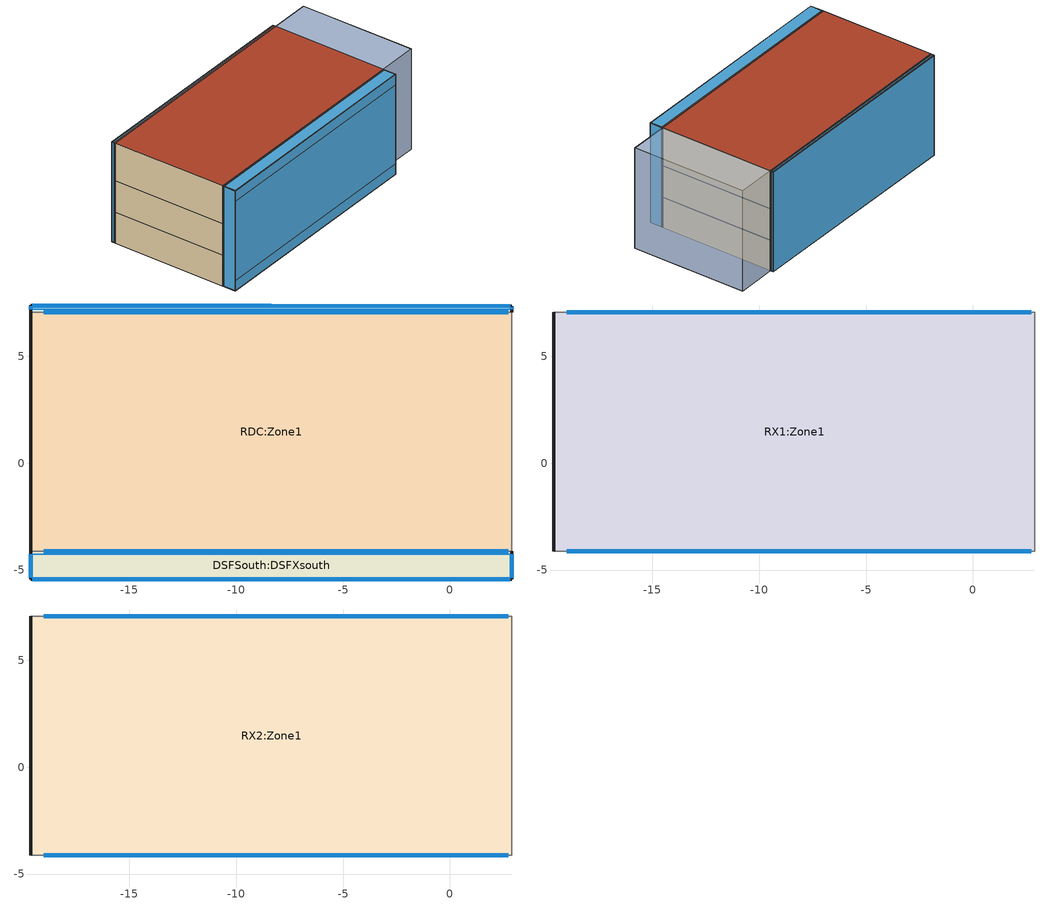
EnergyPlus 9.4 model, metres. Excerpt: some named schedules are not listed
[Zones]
DSFNorth:DSFXnorth
 floor ground (Project ground floor uninsulated STON): 2.89,7.06 -19.61,7.06 -19.61,7.41 2.89,7.36 z0
 wall outside (Project alu window frame insulated): 2.89,7.06 2.89,7.36 -19.61,7.41 -19.61,7.06 z0:9.91
 wall to RX2:Zone1 (DSF_int_south_wall_Rev): -19.61,7.06 2.89,7.06 z6.15:9.91
 wall to RX1:Zone1 (DSF_int_south_wall_Rev): -19.61,7.06 2.89,7.06 z3.04:6.15
 wall to RDC:Zone1 (DSF_int_south_wall_Rev): -19.61,7.06 2.89,7.06 z0:3.04
 window inside (DSF_int_south_glazing - 1001): -19.01,7.06 2.74,7.06 z7.46:8.92; -19.01,7.06 2.74,7.06 z4.36:5.81; -19.01,7.06 2.74,7.06 z1.25:2.7
 window (DSF_ext_north_glazing - 1003): 2.84,7.36 -19.56,7.41 / -19.61,7.36 -19.61,7.21 / 2.89,7.21 2.89,7.31 z0.05:9.86
 door inside (DSF_int_south_wall_Rev): -19.01,7.06 2.74,7.06 z6.45:7.46; -19.01,7.06 2.74,7.06 z8.92:9.26; -19.01,7.06 2.74,7.06 z3.34:4.35; -19.01,7.06 2.74,7.06 z5.82:6.15; -19.01,7.06 2.74,7.06 z0.23:1.24; -19.01,7.06 2.74,7.06 z2.71:3.04
 roof outside (Project roof uninsulated STON): -19.61,7.06 2.89,7.06 2.89,7.36 -19.61,7.41 z9.91
 skylight (DSF_ext_north_glazing - 1003): -19.56,7.21 2.84,7.21 2.84,7.31 -19.56,7.31 z9.91
DSFSouth:DSFXsouth
 floor ground (Project ground floor uninsulated STON): 2.89,-5.42 -19.61,-5.42 -19.61,-4.12 2.89,-4.12 z0
 wall outside (Project alu window frame insulated): -19.61,-4.12 -19.61,-5.42 2.89,-5.42 2.89,-4.12 z0:9.91
 wall to RX2:Zone1 (DSF_int_south_wall_Rev): 2.89,-4.12 -19.61,-4.12 z6.15:9.91
 wall to RX1:Zone1 (DSF_int_south_wall_Rev): 2.89,-4.12 -19.61,-4.12 z3.04:6.15
 wall to RDC:Zone1 (DSF_int_south_wall_Rev): 2.89,-4.12 -19.61,-4.12 z0:3.04
 window inside (DSF_int_south_glazing - 1001): 2.74,-4.12 -19.01,-4.12 z7.46:8.92; 2.74,-4.12 -19.01,-4.12 z4.36:5.81; 2.74,-4.12 -19.01,-4.12 z1.25:2.7
 window (DSF_ext_south_glazing - 1002): 2.89,-5.37 2.89,-4.27 / -19.61,-4.27 -19.61,-5.37 z0.05:9.86; -19.56,-5.42 2.84,-5.42 z1.05:8.86; -19.56,-5.42 2.84,-5.42 z0.05:1.05; -19.56,-5.42 2.84,-5.42 z8.86:9.86
 door inside (DSF_int_south_wall_Rev): 2.74,-4.12 -19.01,-4.12 z6.45:7.46; 2.74,-4.12 -19.01,-4.12 z8.92:9.26; 2.74,-4.12 -19.01,-4.12 z3.34:4.35; 2.74,-4.12 -19.01,-4.12 z5.82:6.15; 2.74,-4.12 -19.01,-4.12 z0.23:1.24; 2.74,-4.12 -19.01,-4.12 z2.71:3.04
 roof outside (Project roof uninsulated STON): -19.61,-5.42 2.89,-5.42 2.89,-4.12 -19.61,-4.12 z9.91
 skylight (DSF_ext_south_glazing - 1002): -19.56,-5.37 2.84,-5.37 2.84,-4.27 -19.56,-4.27 z9.91
RDC:Zone1
 floor ground (Project ground floor uninsulated STON): 2.89,-4.12 -19.61,-4.12 -19.61,7.06 2.89,7.06 z0
 wall outside (Project Wall uninsulated STON): -19.61,7.06 -19.61,-4.12 z0:3.04
 wall adiabatic (DSF_int_south_wall): 2.89,-4.12 2.89,7.06 z0:3.04
RX1:Zone1
 floor to RDC:Zone1 (Project intermediate floor): 2.89,-4.12 -19.61,-4.12 -19.61,7.06 2.89,7.06 z3.04
 wall outside (Project Wall uninsulated STON): -19.61,7.06 -19.61,-4.12 z3.04:6.15
 wall adiabatic (DSF_int_south_wall): 2.89,-4.12 2.89,7.06 z3.04:6.15
RX2:Zone1
 floor to RX1:Zone1 (Project intermediate floor): 2.89,-4.12 -19.61,-4.12 -19.61,7.06 2.89,7.06 z6.15
 wall outside (Project Wall uninsulated STON): -19.61,7.06 -19.61,-4.12 z6.15:9.91
 wall adiabatic (DSF_int_south_wall): 2.89,-4.12 2.89,7.06 z6.15:9.91
 roof outside (Project roof uninsulated STON): -19.61,-4.12 2.89,-4.12 2.89,7.06 -19.61,7.06 z9.91
shading: 2.89,7.06 2.89,-4.12 / 2.89,-4.12 6.8,-4.12 / 6.8,-4.12 6.8,7.06 / 6.8,7.06 2.89,7.06 z0:9.91; 2.89,-4.12 6.8,-4.12 6.8,7.06 2.89,7.06 z9.91; 6.8,-4.12 2.89,-4.12 2.89,7.06 6.8,7.06 z0
[Site:Location]
STON V5 DSF N+S (01-01:31-12)  (01-01:31-12): Latitude=44.83; Longitude=-0.68; Time Zone=1; Elevation {m}=61
[Site:GroundTemperature:BuildingSurface]
18, 18, 18, 18, 18, 18, 18, 18, 18, 18, 18, 18
[Site:GroundTemperature:Deep]
14, 14, 14, 14, 14, 14, 14, 14, 14, 14, 14, 14
[Site:GroundTemperature:Shallow]
14, 14, 14, 14, 14, 14, 14, 14, 14, 14, 14, 14
[Site:GroundTemperature:FCfactorMethod]
January FCfactorMethod ground temperature {C}=6.58; Februry FCfactorMethod ground temperature {C}=7.82; March FCfactorMethod ground temperature {C}=10.24; April FCfactorMethod ground temperature {C}=12.54; May FCfactorMethod ground temperature {C}=16.88; June FCfactorMethod ground temperature {C}=19.16; July FCfactorMethod ground temperature {C}=19.79; August FCfactorMethod ground temperature {C}=18.63; September FCfactorMethod ground temperature {C}=15.96; October FCfactorMethod ground temperature {C}=12.62; November FCfactorMethod ground temperature {C}=9.34; December FCfactorMethod ground temperature {C}=7.17
[Site:GroundReflectance]
0.2, 0.2, 0.2, 0.2, 0.2, 0.2, 0.2, 0.2, 0.2, 0.2, 0.2, 0.2
[Site:GroundReflectance:SnowModifier]
2, 2
[SizingPeriod:DesignDay] Day of Month=15; Humidity Condition Type=WetBulb; Barometric Pressure {N/M**2}=100594.3; Wind Direction {Degrees N=0, S=180}=0; Rain Indicator=No; Snow on ground indicator=No
Name | Month | Day Type -- used for schedules | Maximum Dry-Bulb Temperature {C} | Daily Dry-Bulb Temperature Range {C} | Wetbulb at Maximum Dry-Bulb{C} | Wind Speed {m/s} | Daylight Savings Time Indicator | Solar Model Indicator | Clearness {0.0 to 1.2} | Max Dry-Bulb {C} | Daily Temp Range {C} | Wet-Bulb at Max {C} | Wind Speed {M/Sec} | Clearness {0.0 to 1.2} - gives no sun (but does include long wave radiant heat exchange with sky)
Summer Design Day in STON V5 DSF N+S (01-01:31-12) Juil | 7 | SummerDesignDay | 32.8 | 11 | 21.3 | 0 | Yes | ASHRAEClearSky | 0.98
Winter Design Day in STON V5 DSF N+S (01-01:31-12) | 1 | WinterDesignDay |  |  |  |  | No |  |  | -3.8 | 0 | -3.8 | 12.6 | 0
[Building]
Building: North Axis=0; Terrain=Suburbs; Loads Convergence Tolerance=.04; Temperature Convergence Tolerance=.4; Solar Distribution=FullInteriorAndExterior; Maximum number of warmup days=25; Minimum number of warmup days=6
[Construction]
Project intermediate floor: Concrete cast - dense_.3
Project roof uninsulated STON: Project cast concrete lightweight_.2, Standard insulation_.0305
DSF_int_south_wall: Wall_insulation_.1, Wall_.2
DSF_int_south_wall_Rev: Wall_.2, Wall_insulation_.1
Project Wall uninsulated STON: Project medium concrete block_.058
Project ground floor uninsulated STON: Project cast concrete lightweight_.19
Project alu window frame insulated: Aluminium_.002, Polyvinylchloride(PVC) - ISO 10456_.037, Aerated Concrete Slab_.002
DSF_int_south_glazing - 1001: Simple DSF_int_south_glazing - 1001
DSF_ext_south_glazing - 1002: Simple DSF_ext_south_glazing - 1002
DSF_ext_north_glazing - 1003: Simple DSF_ext_north_glazing - 1003
[Material] Roughness=Rough
Name | Thickness {m} | Conductivity {w/m-K} | Density {kg/m3} | Specific Heat {J/kg-K} | Thermal Emittance | Solar Absorptance | Visible Absorptance
Concrete cast - dense_.3 | .3 | 1.7 | 2200 | 840 | 0.9 | 0.6 | 0.6
Project cast concrete lightweight_.2 | .2 | .38 | 1200 | 1000 | .9 | .6 | .6
Standard insulation_.0305 | .0305 | 0.04 | 12 | 840 | 0.9 | 0.7 | 0.7
Wall_insulation_.1 | .1 | .04 | 12 | 840 | .9 | .7 | .7
Wall_.2 | .2 | .51 | 1400 | 1000 | .9 | .6 | .6
Project medium concrete block_.058 | .058 | .51 | 1400 | 1000 | .9 | .6 | .6
Project cast concrete lightweight_.19 | .19 | .38 | 1200 | 1000 | .9 | .6 | .6
Aluminium_.002 | .002 | 160 | 2800 | 880 | 0.3 | 0.3 | 0.3
Polyvinylchloride(PVC) - ISO 10456_.037 | .037 | 0.17 | 1390 | 900 | 0.9 | 0.7 | 0.7
Aerated Concrete Slab_.002 | .002 | 0.16 | 500 | 840 | 0.9 | 0.6 | 0.6
[WindowMaterial:SimpleGlazingSystem]
Name | U-value W/m2/K | Solar Heat Gain Coefficient | Visible Transmittance
Simple DSF_int_south_glazing - 1001 | 5.84 | .81 | .881
Simple DSF_ext_south_glazing - 1002 | 1.2 | .33 | .68
Simple DSF_ext_north_glazing - 1003 | 1.35 | .75 | .51
[Zone] Relative North (to building)=0; Zone Type=1; Zone multiplier=1
Name | Zone volume | Floor Area | Zone inside convection algorithm | Part Of Total Floor Area
RX2:Zone1 | 676.8879 | 240.8832 | TARP | Yes
RX1:Zone1 | 676.8757 | 240.8832 | TARP | Yes
RDC:Zone1 | 676.8818 | 240.8832 | TARP | Yes
DSFSouth:DSFXsouth | 241.7184 | 24.64 | TrombeWall | No
DSFNorth:DSFXnorth | 27.468 | 2.8 | TrombeWall | No
[PEOPLE] Number of People SCHEDULE=Office_OpenOff_Occ; Number of People Calculation Method=People/Area; People per Zone Floor Area=.111; radiant fraction=.3; User Specified Sensible Fraction=AutoCalculate; CO2 generation rate per unit of activity level (units m3/s-W=3.82e-08; Enable ASHRAE 55 comfort warnings=No; MRT Calculation Type=ZoneAveraged; Work Efficiency SCHEDULE Name (0.0-1.0,real)=Work efficiency; Clothing Insulation Calculation Method=ClothingInsulationSchedule; Air Velocity SCHEDULE Name (units m/s, real)=Default Air Velocity for Comfort Calculations
Name | Zone | Activity level SCHEDULE Name (units W/person, real) | Clothing Insulation SCHEDULE Name (real)
People RX2:Zone1 | RX2:Zone1 | Activity Schedule 983 | Clothing Schedule 983
People RX1:Zone1 | RX1:Zone1 | Activity Schedule 1018 | Clothing Schedule 1018
People RDC:Zone1 | RDC:Zone1 | Activity Schedule 1059 | Clothing Schedule 1059
[Sizing:Zone] Zone Cooling Design Supply Air Temperature Input Method=SupplyAirTemperature; Zone Cooling Design Supply Air Temperature (C)=12; Zone Cooling Design Supply Air Temperature Difference=0; Zone Heating Design Supply Air Temperature Input Method=SupplyAirTemperature; Zone Heating Design Supply Air Temperature (C)=35; Zone Heating Design Supply Air Temperature Difference=0; Zone Cooling Design Supply Air Humidity Ratio (kgWater/kgDryAir)=0.0077; Zone Heating Design Supply Air Humidity Ratio (kgWater/kgDryAir)=0.0156; Zone Heating Sizing Factor=1.25; Zone Cooling Sizing Factor=1.15; Cooling Design Air Flow Method=DesignDay; Cooling Minimum Air Flow Fraction=0; Heating Design Air Flow Method=DesignDay
Name | Design Specification Outdoor Air Object | Design Specification Zone Air Distribution Object
RX2:Zone1 | RX2:Zone1 | RX2:Zone1
RX1:Zone1 | RX1:Zone1 | RX1:Zone1
RDC:Zone1 | RDC:Zone1 | RDC:Zone1
[DesignSpecification:ZoneAirDistribution] Zone Air Distribution Effectiveness in Cooling Mode (dimensionless)=1; Zone Air Distribution Effectiveness in Heating Mode (dimensionless)=1
RX2:Zone1; RX1:Zone1; RDC:Zone1
[DesignSpecification:OutdoorAir] Outdoor Air Method=AirChanges/Hour; Outdoor Air Flow per Person {m3/s}=0; Outdoor Air Flow per Zone Floor Area {m3/s-m2}=0; Outdoor Air Flow per Zone {m3/s}=0; Outdoor Air Flow Air Changes per Hour=.6; Outdoor Air Flow Rate Fraction Schedule=Office_OpenOff_Occ
RX2:Zone1; RX1:Zone1; RDC:Zone1
[ZoneControl:Thermostat]
RX2:Zone1 Thermostat: RX2:Zone1, Zone Control Type Sched, ThermostatSetpoint:DualSetpoint, Dual Setpoint - Zone RX2:Zone1
RX1:Zone1 Thermostat: RX1:Zone1, Zone Control Type Sched, ThermostatSetpoint:DualSetpoint, Dual Setpoint - Zone RX1:Zone1
RDC:Zone1 Thermostat: RDC:Zone1, Zone Control Type Sched, ThermostatSetpoint:DualSetpoint, Dual Setpoint - Zone RDC:Zone1
[ZoneControl:Thermostat:OperativeTemperature] Radiative Fraction Input Mode=Scheduled; Radiative Fraction Schedule=TypOperativeTempControlSch
Name | Thermostat
 | RX2:Zone1 Thermostat
 | RX1:Zone1 Thermostat
 | RDC:Zone1 Thermostat
[ThermostatSetpoint:DualSetpoint]
Dual Setpoint - Zone RX2:Zone1: RX2:Zone1 Heating Setpoint Schedule, RX2:Zone1 Cooling SP Sch
Dual Setpoint - Zone RX1:Zone1: RX1:Zone1 Heating Setpoint Schedule, RX1:Zone1 Cooling SP Sch
Dual Setpoint - Zone RDC:Zone1: RDC:Zone1 Heating Setpoint Schedule, RDC:Zone1 Cooling SP Sch
[Zone equipment]
RX2:Zone1: RX2:Zone1 Ideal Loads Air
RX1:Zone1: RX1:Zone1 Ideal Loads Air
RDC:Zone1: RDC:Zone1 Ideal Loads Air
[ZoneHVAC:IdealLoadsAirSystem] Maximum Heating Supply Air Temperature {C}=35; Minimum Cooling Supply Air Temperature {C}=12; Maximum Heating Supply Air Humidity Ratio {kg-H2O/kg-air}=0.0156; Minimum Cooling Supply Air Humidity Ratio {kg-H2O/kg-air}=0.0077; Heating Limit=LimitCapacity; Maximum Heating Air Flow Rate {m3/s}=Autosize; Maximum Sensible Heating Capacity=Autosize; Maximum Cooling Air Flow Rate {m3/s}=0; Dehumidification Control Type=None; Humidification Control Type=None; Outdoor Air Economizer Type=NoEconomizer; Heat Recovery Type=None
Name | Heating Availability Schedule | Cooling availability schedule | Design Specification Outdoor Air Object
RX2:Zone1 Ideal Loads Air | RX2:Zone1 Heating Availability Sch | RX2:Zone1 Cooling Availability Sch | RX2:Zone1
RX1:Zone1 Ideal Loads Air | RX1:Zone1 Heating Availability Sch | RX1:Zone1 Cooling Availability Sch | RX1:Zone1
RDC:Zone1 Ideal Loads Air | RDC:Zone1 Heating Availability Sch | RDC:Zone1 Cooling Availability Sch | RDC:Zone1
[Schedule:Compact]
Work efficiency; RX2:Zone1 Cooling Availability Sch; RX1:Zone1 Cooling Availability Sch; RDC:Zone1 Cooling Availability Sch: Any Number, Through: 12/31, For: AllDays, Until: 24:00, 0
TypOperativeTempControlSch: Temperature, Through: 31 Dec, For: SummerDesignDay WinterDesignDay, Until: 24:00, 0, For: AllOtherDays, Until: 24:00, 0.5
Office_OpenOff_Occ: Fraction, Through: 31 Dec, For: Weekdays SummerDesignDay, Until: 07:00, 0, Until: 08:00, 0.25, Until: 09:00, 0.5, Until: 12:00, 1, Until: 14:00, 0.75, Until: 17:00, 1, Until: 18:00, 0.5, Until: 19:00, 0.25, Until: 24:00, 0, For: Weekends, Until: 24:00, 0, For: Holidays, Until: 24:00, 0, For: WinterDesignDay AllOtherDays, Until: 24:00, 0
Default Air Velocity for Comfort Calculations: Any Number, Through: 12/31, For: AllDays, Until: 24:00, 0.137
Activity Schedule 983; Activity Schedule 1018; Activity Schedule 1059: Any Number, Through: 12/31, For: AllDays, Until: 24:00, 81
Clothing Schedule 983; Clothing Schedule 1018; Clothing Schedule 1059: Any Number, Through: 4/1, For: AllDays, Until: 24:00, 1, Through: 9/30, For: AllDays, Until: 24:00, .5, Through: 12/31, For: AllDays, Until: 24:00, 1
RX2:Zone1 Heating Setpoint Schedule; RX1:Zone1 Heating Setpoint Schedule; RDC:Zone1 Heating Setpoint Schedule: Temperature, Through: 31 Dec, For: Weekdays SummerDesignDay, Until: 05:00, 16, Until: 19:00, 20, Until: 24:00, 16, For: WinterDesignDay, Until: 24:00, 20, For: Weekends, Until: 24:00, 16, For: Holidays, Until: 24:00, 16, For: AllOtherDays, Until: 24:00, -50
RX2:Zone1 Heating Availability Sch; RX1:Zone1 Heating Availability Sch; RDC:Zone1 Heating Availability Sch: Temperature, Through: 31 Dec, For: Weekdays SummerDesignDay, Until: 05:00, 1, Until: 19:00, 1, Until: 24:00, 1, For: WinterDesignDay, Until: 24:00, 1, For: Weekends, Until: 24:00, 1, For: Holidays, Until: 24:00, 1, For: AllOtherDays, Until: 24:00, 0
RX2:Zone1 Cooling SP Sch; RX1:Zone1 Cooling SP Sch; RDC:Zone1 Cooling SP Sch: Any Number, Through: 12/31, For: AllDays, Until: 24:00, 100
[Schedule:Day:Hourly]
Summer Control Type Day Sch; Winter Control Type Day Sch: Control Type, 4, 4, 4, 4, 4, 4, 4, 4, 4, 4, 4, 4, 4, 4, 4, 4, 4, 4, 4, 4, 4, 4, 4, 4
[Schedule:Week:Daily]
Summer Control Type Week Sch: Summer Control Type Day Sch, Summer Control Type Day Sch, Summer Control Type Day Sch, Summer Control Type Day Sch, Summer Control Type Day Sch, Summer Control Type Day Sch, Summer Control Type Day Sch, Summer Control Type Day Sch, Summer Control Type Day Sch, Summer Control Type Day Sch, Summer Control Type Day Sch, Summer Control Type Day Sch
Winter Control Type Week Sch: Winter Control Type Day Sch, Winter Control Type Day Sch, Winter Control Type Day Sch, Winter Control Type Day Sch, Winter Control Type Day Sch, Winter Control Type Day Sch, Winter Control Type Day Sch, Winter Control Type Day Sch, Winter Control Type Day Sch, Winter Control Type Day Sch, Winter Control Type Day Sch, Winter Control Type Day Sch
[Schedule:Year]
Zone Control Type Sched: Control Type, Winter Control Type Week Sch, 1, 1, 3, 31, Summer Control Type Week Sch, 4, 1, 9, 30, Winter Control Type Week Sch, 10, 1, 12, 31
[AirflowNetwork:MultiZone:Surface:Crack] Reference crack conditions=Reference Crack Conditions
Name | Crack | Flow coeff (kg/s @ 1Pa) | Flow exponent
 | DefaultCrack | 1e-11 | 0.66
 | RX2:Zone1_Floor_0_0_0 | .5031 | .7
 | RX2:Zone1_Roof_1_0_0 | .0377325 | .7
 | RX2:Zone1_Partition_3_0_0 | .1187736 | .75
 | RX2:Zone1_Wall_4_0_0 | .0084074 | .7
 | RX2:Zone1_Partition_5_0_0 | .1187736 | .75
 | RX1:Zone1_Floor_0_0_0 | .5031 | .7
 | RX1:Zone1_Partition_3_0_0 | .0458691 | .75
 | RX1:Zone1_Wall_4_0_0 | .0069539 | .7
 | RX1:Zone1_Partition_5_0_0 | .0458691 | .75
 | RDC:Zone1_Partition_3_0_0 | .0379942 | .75
 | RDC:Zone1_Wall_4_0_0 | .0067974 | .7
 | RDC:Zone1_Partition_5_0_0 | .0379942 | .75
 | DSFSouth:DSFXsouth_Roof_1_0_0 | .0001383 | .7
 | DSFSouth:DSFXsouth_Wall_2_0_0 | .0000837 | .7
 | DSFSouth:DSFXsouth_Wall_4_0_0 | .0000837 | .7
 | DSFSouth:DSFXsouth_Wall_5_0_0 | .0001416 | .7
 | DSFNorth:DSFXnorth_Roof_1_0_0 | .0001521 | .7
 | DSFNorth:DSFXnorth_Wall_2_0_0 | .0001292 | .7
 | DSFNorth:DSFXnorth_Wall_3_0_0 | .0000799 | .7
 | DSFNorth:DSFXnorth_Wall_5_0_0 | .0000796 | .7
[AirflowNetwork:SimulationControl]
AirflowNetwork Simulation=VENT; AirflowNetwork Control=MultizoneWithoutDistribution; Wind Pressure Coefficient Type=Input; Height Selection for Local Wind Speed Calculation=OpeningHeight; Building Type=LowRise; Maximum number of iterations=1000; Initialization flag=ZeroNodePressures; Relative airflow convergence tolerance=.0001; Absolute airflow convergence tolerance=.000001; Convergence acceleration limit=-0.5; Azimuth Angle of Long Axis of Building=0; Ratio of Building Width Along Short Axis to Width Along Long Axis=1
[AirflowNetwork:MultiZone:Zone] Ventilation Control Mode=Temperature; Vent Temperature Schedule=20002
Name | Venting Availability Schedule
RX2:Zone1; RX1:Zone1; RDC:Zone1 | 20001
DSFSouth:DSFXsouth; DSFNorth:DSFXnorth | On 24/7
[AirflowNetwork:MultiZone:Surface]
Name | Leakage Component | Crack Actual Value (dimensionless) | Crack Actual Value or Window Open Factor for Ventilation (dimensionless) | Ventilation control mode | Venting Availability Schedule | Ventilation temp schedule
RX2:Zone1_Floor_0_0_0 | RX2:Zone1_Floor_0_0_0 | 1
RX2:Zone1_Roof_1_0_0 | RX2:Zone1_Roof_1_0_0 | 1
RX2:Zone1_Partition_3_0_0 | RX2:Zone1_Partition_3_0_0 | 1
RX2:Zone1_Partition_3_0_0_0_0_2_Win | RX2:Zone1_Partition_3_0_0_0_0_2_Win |  | 1 | Constant | On 24/7
RX2:Zone1_Wall_4_0_0 | RX2:Zone1_Wall_4_0_0 | 1
RX2:Zone1_Partition_5_0_0 | RX2:Zone1_Partition_5_0_0 | 1
RX2:Zone1_Partition_5_0_0_2_0_0_Win | RX2:Zone1_Partition_5_0_0_2_0_0_Win |  | 1 | Constant | On 24/7
RX1:Zone1_Floor_0_0_0 | RX1:Zone1_Floor_0_0_0 | 1
RX1:Zone1_Partition_3_0_0 | RX1:Zone1_Partition_3_0_0 | 1
RX1:Zone1_Partition_3_0_0_2_0_0_Win | RX1:Zone1_Partition_3_0_0_2_0_0_Win |  | 1 | Constant | On 24/7
RX1:Zone1_Wall_4_0_0 | RX1:Zone1_Wall_4_0_0 | 1
RX1:Zone1_Partition_5_0_0 | RX1:Zone1_Partition_5_0_0 | 1
RX1:Zone1_Partition_5_0_0_0_0_2_Win | RX1:Zone1_Partition_5_0_0_0_0_2_Win |  | 1 | Constant | On 24/7
RDC:Zone1_Partition_3_0_0 | RDC:Zone1_Partition_3_0_0 | 1
RDC:Zone1_Partition_3_0_0_2_0_0_Win | RDC:Zone1_Partition_3_0_0_2_0_0_Win |  | 1 | Constant | On 24/7
RDC:Zone1_Wall_4_0_0 | RDC:Zone1_Wall_4_0_0 | 1
RDC:Zone1_Partition_5_0_0 | RDC:Zone1_Partition_5_0_0 | 1
RDC:Zone1_Partition_5_0_0_0_0_2_Win | RDC:Zone1_Partition_5_0_0_0_0_2_Win |  | 1 | Constant | On 24/7
DSFSouth:DSFXsouth_Roof_1_0_0 | DSFSouth:DSFXsouth_Roof_1_0_0 | 1
DSFSouth:DSFXsouth_Roof_1_0_0_0_0_0_Win | DSFSouth:DSFXsouth_Roof_1_0_0_0_0_0_Win |  | 1 | Temperature | On 24/7 | 20002
DSFSouth:DSFXsouth_Wall_2_0_0 | DSFSouth:DSFXsouth_Wall_2_0_0 | 1
DSFSouth:DSFXsouth_Wall_2_0_0_0_0_0_Win | DSFSouth:DSFXsouth_Wall_2_0_0_0_0_0_Win |  | 1 | Temperature | On 24/7 | 20002
DSFSouth:DSFXsouth_Wall_4_0_0 | DSFSouth:DSFXsouth_Wall_4_0_0 | 1
DSFSouth:DSFXsouth_Wall_4_0_0_0_0_0_Win | DSFSouth:DSFXsouth_Wall_4_0_0_0_0_0_Win |  | 1 | Temperature | On 24/7 | 20002
DSFSouth:DSFXsouth_Wall_5_0_0 | DSFSouth:DSFXsouth_Wall_5_0_0 | 1
DSFSouth:DSFXsouth_Wall_5_0_0_0_0_2_Win | DSFSouth:DSFXsouth_Wall_5_0_0_0_0_2_Win |  | 1 | Temperature | On 24/7 | 20002
DSFSouth:DSFXsouth_Wall_5_0_0_1_0_1_Win | DSFSouth:DSFXsouth_Wall_5_0_0_1_0_1_Win |  | 1 | Temperature | On 24/7 | 20002
DSFSouth:DSFXsouth_Wall_5_0_0_2_0_0_Win | DSFSouth:DSFXsouth_Wall_5_0_0_2_0_0_Win |  | 1 | Temperature | On 24/7 | 20002
DSFNorth:DSFXnorth_Roof_1_0_0 | DSFNorth:DSFXnorth_Roof_1_0_0 | 1
DSFNorth:DSFXnorth_Roof_1_0_0_0_0_0_Win | DSFNorth:DSFXnorth_Roof_1_0_0_0_0_0_Win |  | 1 | Temperature | On 24/7 | 20002
DSFNorth:DSFXnorth_Wall_2_0_0 | DSFNorth:DSFXnorth_Wall_2_0_0 | 1
DSFNorth:DSFXnorth_Wall_2_0_0_0_0_0_Win | DSFNorth:DSFXnorth_Wall_2_0_0_0_0_0_Win |  | 1 | Temperature | On 24/7 | 20002
DSFNorth:DSFXnorth_Wall_3_0_0 | DSFNorth:DSFXnorth_Wall_3_0_0 | 1
DSFNorth:DSFXnorth_Wall_3_0_0_0_0_0_Win | DSFNorth:DSFXnorth_Wall_3_0_0_0_0_0_Win |  | 1 | Temperature | On 24/7 | 20002
DSFNorth:DSFXnorth_Wall_5_0_0 | DSFNorth:DSFXnorth_Wall_5_0_0 | 1
DSFNorth:DSFXnorth_Wall_5_0_0_0_0_0_Win | DSFNorth:DSFXnorth_Wall_5_0_0_0_0_0_Win |  | 1 | Temperature | On 24/7 | 20002
[AirflowNetwork:MultiZone:ExternalNode]
Name | External Node Height | Wind Pressure Coefficient Values Object
RX2:Zone1_Roof_1_0_0 | 13.21 | RX2:Zone1_Roof_1_0_0
RX2:Zone1_Wall_4_0_0 | 10.71 | RX2:Zone1_Wall_4_0_0
RX1:Zone1_Wall_4_0_0 | 6.13 | RX1:Zone1_Wall_4_0_0
RDC:Zone1_Wall_4_0_0 | 2.03 | RDC:Zone1_Wall_4_0_0
DSFSouth:DSFXsouth_Roof_1_0_0 | 13.21 | DSFSouth:DSFXsouth_Roof_1_0_0
DSFSouth:DSFXsouth_Roof_1_0_0_0_0_0_Win | 13.21 | DSFSouth:DSFXsouth_Roof_1_0_0_0_0_0_Win
DSFSouth:DSFXsouth_Wall_2_0_0 | 6.61 | DSFSouth:DSFXsouth_Wall_2_0_0
DSFSouth:DSFXsouth_Wall_2_0_0_0_0_0_Win | 6.61 | DSFSouth:DSFXsouth_Wall_2_0_0_0_0_0_Win
DSFSouth:DSFXsouth_Wall_4_0_0 | 6.61 | DSFSouth:DSFXsouth_Wall_4_0_0
DSFSouth:DSFXsouth_Wall_4_0_0_0_0_0_Win | 6.61 | DSFSouth:DSFXsouth_Wall_4_0_0_0_0_0_Win
DSFSouth:DSFXsouth_Wall_5_0_0 | 6.61 | DSFSouth:DSFXsouth_Wall_5_0_0
DSFSouth:DSFXsouth_Wall_5_0_0_0_0_2_Win | 6.61 | DSFSouth:DSFXsouth_Wall_5_0_0_0_0_2_Win
DSFSouth:DSFXsouth_Wall_5_0_0_1_0_1_Win | .73 | DSFSouth:DSFXsouth_Wall_5_0_0_1_0_1_Win
DSFSouth:DSFXsouth_Wall_5_0_0_2_0_0_Win | 12.48 | DSFSouth:DSFXsouth_Wall_5_0_0_2_0_0_Win
DSFNorth:DSFXnorth_Roof_1_0_0 | 13.21 | DSFNorth:DSFXnorth_Roof_1_0_0
DSFNorth:DSFXnorth_Roof_1_0_0_0_0_0_Win | 13.21 | DSFNorth:DSFXnorth_Roof_1_0_0_0_0_0_Win
DSFNorth:DSFXnorth_Wall_2_0_0 | 6.61 | DSFNorth:DSFXnorth_Wall_2_0_0
DSFNorth:DSFXnorth_Wall_2_0_0_0_0_0_Win | 6.61 | DSFNorth:DSFXnorth_Wall_2_0_0_0_0_0_Win
DSFNorth:DSFXnorth_Wall_3_0_0 | 6.61 | DSFNorth:DSFXnorth_Wall_3_0_0
DSFNorth:DSFXnorth_Wall_3_0_0_0_0_0_Win | 6.61 | DSFNorth:DSFXnorth_Wall_3_0_0_0_0_0_Win
DSFNorth:DSFXnorth_Wall_5_0_0 | 6.61 | DSFNorth:DSFXnorth_Wall_5_0_0
DSFNorth:DSFXnorth_Wall_5_0_0_0_0_0_Win | 6.61 | DSFNorth:DSFXnorth_Wall_5_0_0_0_0_0_Win
[AirflowNetwork:MultiZone:WindPressureCoefficientValues] CP Array=Cp Data
Name | Wind direction #1 (deg) | Wind direction #2 (deg) | Wind direction #3 (deg) | Wind direction #4 (deg) | Wind direction #5 (deg) | Wind direction #6 (deg) | Wind direction #7 (deg) | Wind direction #8 (deg)
RX2:Zone1_Roof_1_0_0; DSFSouth:DSFXsouth_Roof_1_0_0; DSFSouth:DSFXsouth_Roof_1_0_0_0_0_0_Win; DSFNorth:DSFXnorth_Roof_1_0_0; DSFNorth:DSFXnorth_Roof_1_0_0_0_0_0_Win | -.6 | -.5 | -.4 | -.5 | -.6 | -.5 | -.4 | -.5
RX2:Zone1_Wall_4_0_0; RX1:Zone1_Wall_4_0_0; RDC:Zone1_Wall_4_0_0; DSFSouth:DSFXsouth_Wall_4_0_0; DSFSouth:DSFXsouth_Wall_4_0_0_0_0_0_Win; DSFNorth:DSFXnorth_Wall_3_0_0; DSFNorth:DSFXnorth_Wall_3_0_0_0_0_0_Win | -.3 | -.35 | -.2 | -.35 | -.3 | .1 | .4 | .1
DSFSouth:DSFXsouth_Wall_2_0_0; DSFSouth:DSFXsouth_Wall_2_0_0_0_0_0_Win; DSFNorth:DSFXnorth_Wall_5_0_0; DSFNorth:DSFXnorth_Wall_5_0_0_0_0_0_Win | -.3 | .1 | .4 | .1 | -.3 | -.35 | -.2 | -.35
DSFSouth:DSFXsouth_Wall_5_0_0; DSFSouth:DSFXsouth_Wall_5_0_0_0_0_2_Win; DSFSouth:DSFXsouth_Wall_5_0_0_1_0_1_Win; DSFSouth:DSFXsouth_Wall_5_0_0_2_0_0_Win | -.2 | -.35 | -.3 | .1 | .4 | .1 | -.3 | -.35
DSFNorth:DSFXnorth_Wall_2_0_0; DSFNorth:DSFXnorth_Wall_2_0_0_0_0_0_Win | .3992 | .1008 | -.2989 | -.3499 | -.2004 | -.3496 | -.3001 | .0989
[AirflowNetwork:MultiZone:Component:DetailedOpening] Type of large vertical opening (LVO)=NonPivoted; Extra crack length for LVO type 1 with multiple openable parts (m)=0; Number of Opening Factor Values=2; Opening factor #1 (dimensionless)=0; Width factor for opening factor #1 (dimensionless)=0; Height factor for opening factor #1 (dimensionless)=1; Start height factor for opening factor #1 (dimensionless)=0; Opening factor #2 (dimensionless)=1; Width factor for Opening factor #2 (dimensionless)=1e-08; Height factor for Opening factor #2 (dimensionless)=1; Start height factor for Opening factor #2 (dimensionless)=0; Opening factor #3 (dimensionless)=0; Discharge coefficient for Opening factor #3 (dimensionless)=0; Width factor for Opening factor #3 (dimensionless)=0; Height factor for Opening factor #3 (dimensionless)=0; Start height factor for Opening factor #3 (dimensionless)=0; Opening factor #4 (dimensionless)=0; Discharge coefficient for Opening factor #4 (dimensionless)=0; Width factor for Opening factor #4 (dimensionless)=0; Height factor for Opening factor #4 (dimensionless)=0; Start height factor for Opening factor #4 (dimensionless)=0
Name | Air Mass Flow Coefficient When Window or Door Is Closed (kg/s @ 1Pa per m crack) | Air Mass Flow Exponent When Window or Door Is Closed (dimensionless) | Discharge coefficient for opening factor #1 (dimensionless) | Discharge coefficient for Opening factor #2 (dimensionless)
RX2:Zone1_Partition_3_0_0_0_0_2_Win; RX2:Zone1_Partition_5_0_0_2_0_0_Win; RX1:Zone1_Partition_3_0_0_2_0_0_Win; RX1:Zone1_Partition_5_0_0_0_0_2_Win; RDC:Zone1_Partition_3_0_0_2_0_0_Win; RDC:Zone1_Partition_5_0_0_0_0_2_Win | .0018 | .6 | 0.65 | 0.65
DSFSouth:DSFXsouth_Roof_1_0_0_0_0_0_Win; DSFNorth:DSFXnorth_Roof_1_0_0_0_0_0_Win | .00006 | .7 | 0.65 | 0.65
DSFSouth:DSFXsouth_Wall_2_0_0_0_0_0_Win; DSFSouth:DSFXsouth_Wall_4_0_0_0_0_0_Win; DSFSouth:DSFXsouth_Wall_5_0_0_0_0_2_Win; DSFSouth:DSFXsouth_Wall_5_0_0_1_0_1_Win; DSFSouth:DSFXsouth_Wall_5_0_0_2_0_0_Win; DSFNorth:DSFXnorth_Wall_2_0_0_0_0_0_Win; DSFNorth:DSFXnorth_Wall_3_0_0_0_0_0_Win; DSFNorth:DSFXnorth_Wall_5_0_0_0_0_0_Win | .00006 | .7 | .5 | .5
[AirflowNetwork:MultiZone:ReferenceCrackConditions]
Reference Crack Conditions: Standard temperature for crack data {C}=20; Standard barometric pressure for crack data {Pa}=101320; Standard humidity ratio for crack data {kg/kg}=0.005
[AirflowNetwork:MultiZone:WindPressureCoefficientArray]
Cp Data: Wind direction #1 {deg}=0; Wind direction #2 {deg}=45; Wind direction #3 {deg}=90; Wind direction #4 {deg}=135; Wind direction #5 {deg}=180; Wind direction #6 {deg}=225; Wind direction #7 {deg}=270; Wind direction #8 {deg}=315
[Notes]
Prédéfinition des conventions de géométrie : External measurements
Géométrie de zone et aires de surface : 2-Externe
Méthode de calcul du volume de zone : 1-Interne
Méthode de calcul de la surface au sol : 1-Interne
Méthode de calcul ratio de surface de fenêtres sur mur : 1-Interne
Hourly weather file: C:\ProgramData\DesignBuilder\Weather Data\FRA_BORDEAUX_IWEC.epw
